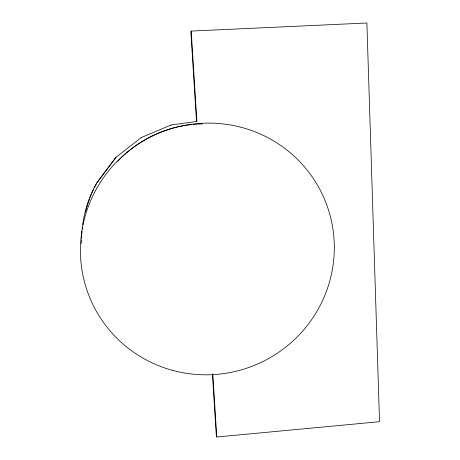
<?xml version="1.0" encoding="UTF-8"?>
<svg xmlns="http://www.w3.org/2000/svg" width="460" height="460" viewBox="0 0 460 460"><rect width="100%" height="100%" fill="white"/><g stroke="black" fill="none" stroke-linecap="round" stroke-linejoin="round"><path stroke-width="0.69" d="M191.216 31.073L190.865 31.964L196.512 121.52L196.903 121.423L191.216 31.073L366.884 23L379.534 421.693L216.769 437L216.24 434.527L212.428 374.072M97.025 182.718L116.098 157.216M141.358 137.505L115.793 157.435L96.56 183.149A118.582 117.231 -22.9 0 0 82.668 224.808M141.272 137.551L171.131 124.965M170.959 125.028L196.903 121.423M212.802 373.922L216.769 437M81.662 243.466A118.582 117.231 -22.9 0 1 81.627 239.907M81.638 238.475A118.582 117.231 -22.9 0 1 81.719 235.6M81.788 234.163A118.582 117.231 -22.9 0 1 81.978 231.282M82.168 229.12A118.582 117.231 -22.9 0 1 82.397 226.964M85.497 212.1A117.582 116.265 -22.8 0 1 89.487 199.071M89.999 197.719A117.582 116.265 -22.8 0 1 91.35 194.361M91.919 193.027A117.582 116.265 -22.8 0 1 93.725 189.089M94.679 187.151A117.582 116.265 -22.8 0 1 96.686 183.344M117.789 161.287A116.46 115.126 -24.4 0 1 178.492 126.69M179.877 126.391A116.46 115.126 -24.4 0 1 191.826 124.545M193.24 124.413A116.46 115.126 -24.4 0 1 202.388 123.947M172.701 370.403A127.288 125.528 -25.6 0 0 330.458 216.855A127.288 125.528 -25.6 0 0 118.91 159.626A127.288 125.528 -25.6 0 0 172.701 370.403"/></g></svg>
